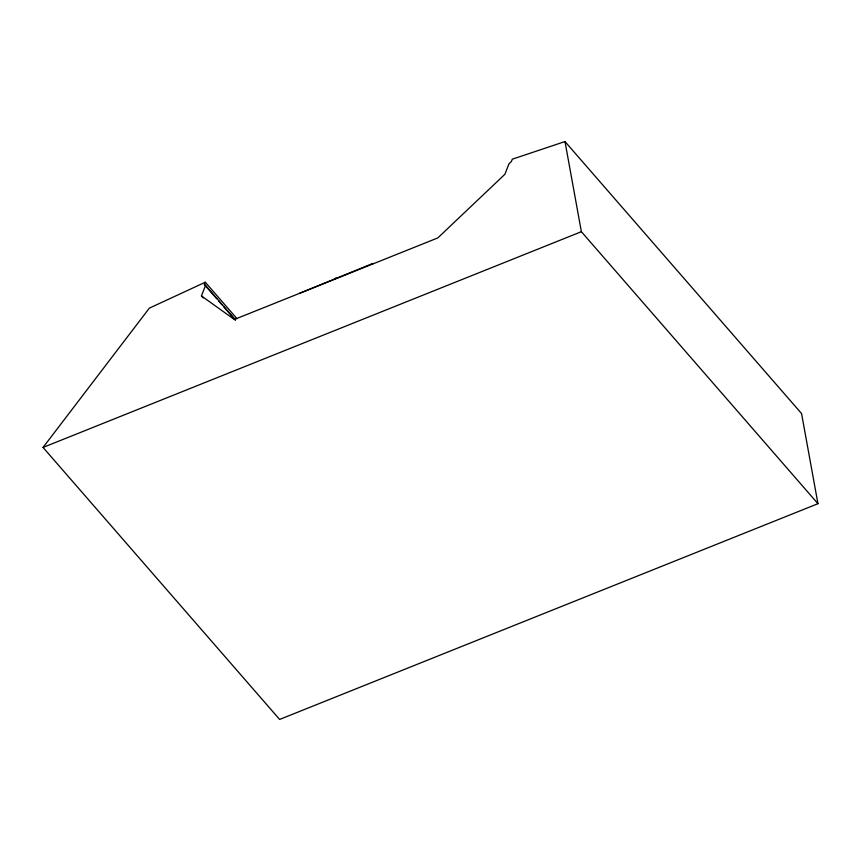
<?xml version="1.0" encoding="UTF-8"?>
<svg xmlns="http://www.w3.org/2000/svg" width="861" height="861" viewBox="0 0 861 861"><rect width="100%" height="100%" fill="white"/><g stroke="black" fill="none" stroke-linecap="round" stroke-linejoin="round"><path stroke-width="1.29" d="M216.724 298.767L204.369 284.56L205.284 282.225L237.066 318.764M203.196 297.938L201.431 295.915L205.542 285.4L204.369 284.56M299.477 293.353L372.91 263.401L372.662 264.026M335.037 278.458L335.962 278.017M201.431 295.915L234.321 319.474L437.818 237.916L504.88 174.299L508.991 163.794L511.391 161.524L512.306 159.188L564.988 141.559L801.569 413.56L817.95 503.696L279.621 719.441L43.05 447.44L149.351 308.141L205.284 282.225M43.05 447.44L581.379 231.695L817.95 503.696M205.542 285.4L235.559 319.915M218.49 300.801L222.02 304.859M223.785 306.893L235.268 320.088M564.988 141.559L581.379 231.695"/></g></svg>
